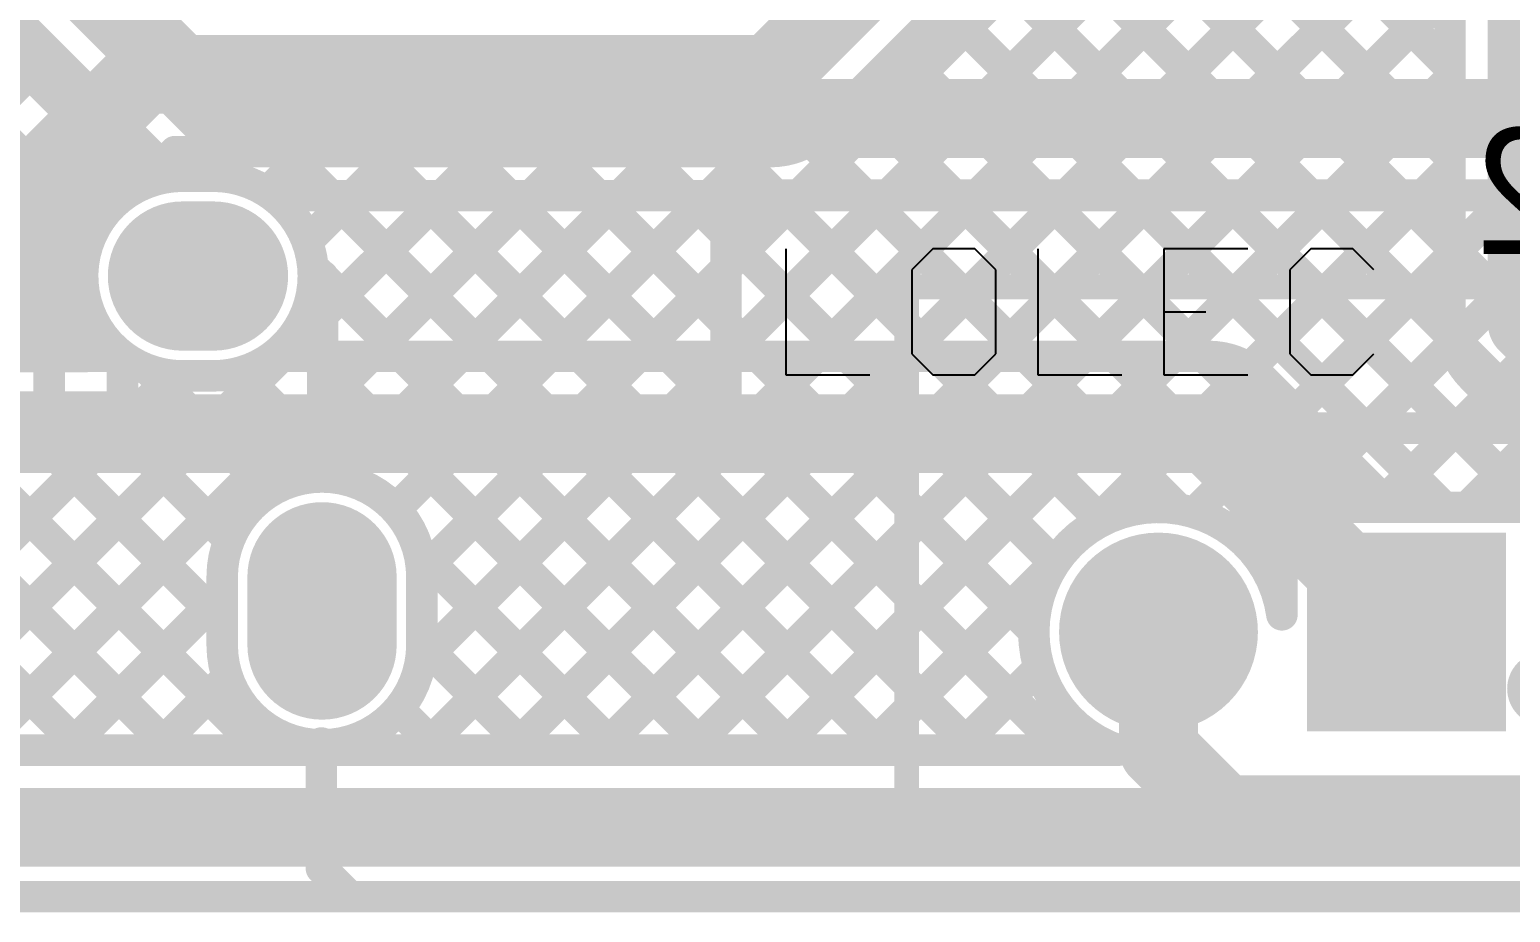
# Model space of a CAD drawing. Header units: millimetres. Extents: x 0.78 to 3.29, y 2.96 to 5.31.
# Drawn here: x 2.093 to 2.5629, y 2.958 to 3.2382 of the extents above; entities that cross this region are included whole.
import ezdxf

# ---------------------------------------------------------------- set-up
doc = ezdxf.new("R2010")
doc.units = ezdxf.units.MM
doc.header["$MEASUREMENT"] = 0
for name, color, linetype in [('BottomLayer', 5, 'Continuous'), ('BottomOverlay', 54, 'Continuous'), ('BottomSolder', 6, 'Continuous'), ('Mechanical2', 216, 'Continuous'), ('MultiLayer', 9, 'Continuous'), ('PadHoleLayer', 156, 'Continuous'), ('TopLayer', 1, 'Continuous'), ('TopOverlay', 2, 'Continuous'), ('TopPaste', 8, 'Continuous'), ('TopSolder', 216, 'Continuous')]:
    doc.layers.add(name, color=color, linetype=linetype)

# ---------------------------------------------------------------- blocks, each defined once
blk = doc.blocks.new('C10418_10')
at = {"layer": 'BottomLayer', "const_width": 0.03937}
for points in [[(-0.10335, 0), (-0.0935, 0)], [(0.0935, 0), (0.10335, 0)], [(-0.1378, -0.09547), (-0.1378, -0.11713)], [(0.1378, -0.09547), (0.1378, -0.11713)]]:
    blk.add_lwpolyline(points, dxfattribs=at)
at = {"layer": 'BottomLayer', "const_width": 0.01969}
for points in [[(-0.11319, 0, 1), (-0.0935, 0, 1)], [(-0.10335, 0, 1), (-0.08366, 0, 1)], [(0.08366, 0, 1), (0.10335, 0, 1)], [(0.0935, 0, 1), (0.11319, 0, 1)], [(-0.14764, -0.09547, 1), (-0.12795, -0.09547, 1)], [(0.12795, -0.09547, 1), (0.14764, -0.09547, 1)], [(-0.14764, -0.11713, 1), (-0.12795, -0.11713, 1)], [(0.12795, -0.11713, 1), (0.14764, -0.11713, 1)]]:
    blk.add_lwpolyline(points, format="xyb", close=True, dxfattribs=at)
at = {"layer": 'BottomSolder', "const_width": 0.04737}
for points in [[(-0.10335, 0), (-0.0935, 0)], [(0.0935, 0), (0.10335, 0)], [(-0.1378, -0.09547), (-0.1378, -0.11713)], [(0.1378, -0.09547), (0.1378, -0.11713)]]:
    blk.add_lwpolyline(points, dxfattribs=at)
at = {"layer": 'BottomSolder', "const_width": 0.02369}
for points in [[(-0.11519, 0, 1), (-0.0915, 0, 1)], [(-0.10535, 0, 1), (-0.08166, 0, 1)], [(0.08166, 0, 1), (0.10535, 0, 1)], [(0.0915, 0, 1), (0.11519, 0, 1)], [(-0.14964, -0.09547, 1), (-0.12595, -0.09547, 1)], [(0.12595, -0.09547, 1), (0.14964, -0.09547, 1)], [(-0.14964, -0.11713, 1), (-0.12595, -0.11713, 1)], [(0.12595, -0.11713, 1), (0.14964, -0.11713, 1)]]:
    blk.add_lwpolyline(points, format="xyb", close=True, dxfattribs=at)
at = {"layer": 'MultiLayer', "const_width": 0.03937}
for points in [[(-0.10335, 0), (-0.0935, 0)], [(0.0935, 0), (0.10335, 0)], [(-0.1378, -0.09547), (-0.1378, -0.11713)], [(0.1378, -0.09547), (0.1378, -0.11713)]]:
    blk.add_lwpolyline(points, dxfattribs=at)
at = {"layer": 'MultiLayer', "const_width": 0.01969}
for points in [[(-0.11319, 0, 1), (-0.0935, 0, 1)], [(-0.10335, 0, 1), (-0.08366, 0, 1)], [(0.08366, 0, 1), (0.10335, 0, 1)], [(0.0935, 0, 1), (0.11319, 0, 1)], [(-0.14764, -0.09547, 1), (-0.12795, -0.09547, 1)], [(0.12795, -0.09547, 1), (0.14764, -0.09547, 1)], [(-0.14764, -0.11713, 1), (-0.12795, -0.11713, 1)], [(0.12795, -0.11713, 1), (0.14764, -0.11713, 1)]]:
    blk.add_lwpolyline(points, format="xyb", close=True, dxfattribs=at)
at = {"layer": 'PadHoleLayer'}
for points, const_width in [([(-0.09523, -0.00812), (-0.10162, -0.00812, -1), (-0.10162, 0.00812), (-0.09523, 0.00812, -1)], 0.00541), ([(0.10162, -0.00812), (0.09523, -0.00812, -1), (0.09523, 0.00812), (0.10162, 0.00812, -1)], 0.00541), ([(-0.14518, -0.11663), (-0.14518, -0.09596, -1), (-0.13041, -0.09596), (-0.13041, -0.11663, -1)], 0.00492), ([(0.13041, -0.11663), (0.13041, -0.09596, -1), (0.14518, -0.09596), (0.14518, -0.11663, -1)], 0.00492)]:
    blk.add_lwpolyline(points, format="xyb", close=True, dxfattribs=dict(at, const_width=const_width))
at = {"layer": 'TopLayer', "const_width": 0.03937}
for points in [[(-0.10335, 0), (-0.0935, 0)], [(0.0935, 0), (0.10335, 0)], [(-0.1378, -0.09547), (-0.1378, -0.11713)], [(0.1378, -0.09547), (0.1378, -0.11713)]]:
    blk.add_lwpolyline(points, dxfattribs=at)
at = {"layer": 'TopLayer', "const_width": 0.01969}
for points in [[(-0.11319, 0, 1), (-0.0935, 0, 1)], [(-0.10335, 0, 1), (-0.08366, 0, 1)], [(0.08366, 0, 1), (0.10335, 0, 1)], [(0.0935, 0, 1), (0.11319, 0, 1)], [(-0.14764, -0.09547, 1), (-0.12795, -0.09547, 1)], [(0.12795, -0.09547, 1), (0.14764, -0.09547, 1)], [(-0.14764, -0.11713, 1), (-0.12795, -0.11713, 1)], [(0.12795, -0.11713, 1), (0.14764, -0.11713, 1)]]:
    blk.add_lwpolyline(points, format="xyb", close=True, dxfattribs=at)
at = {"layer": 'TopLayer'}
for points in [[(-0.05945, -0.02657), (-0.04291, -0.02657), (-0.05945, 0.02657), (-0.04291, 0.02657)], [(-0.03386, -0.02657), (-0.01732, -0.02657), (-0.03386, 0.02657), (-0.01732, 0.02657)], [(-0.00827, -0.02657), (0.00827, -0.02657), (-0.00827, 0.02657), (0.00827, 0.02657)], [(0.01732, -0.02657), (0.03386, -0.02657), (0.01732, 0.02657), (0.03386, 0.02657)], [(0.04291, -0.02657), (0.05945, -0.02657), (0.04291, 0.02657), (0.05945, 0.02657)]]:
    blk.add_solid(points, dxfattribs=at)
at = {"layer": 'TopOverlay'}
for points, const_width in [([(-0.0696, 0.037, 1), (-0.0824, 0.037, 1)], 0.01), ([(-0.0849, 0.037, 1), (-0.0799, 0.037, 1)], 0.005), ([(-0.0721, 0.037, 1), (-0.0671, 0.037, 1)], 0.005), ([(-0.1405, 0, 1), (-0.1355, 0, 1)], 0.005), ([(0.1355, 0, 1), (0.1405, 0, 1)], 0.005), ([(-0.1405, -0.061, 1), (-0.1355, -0.061, 1)], 0.005), ([(0.1355, -0.061, 1), (0.1405, -0.061, 1)], 0.005), ([(-0.1405, -0.14823, 1), (-0.1355, -0.14823, 1)], 0.005), ([(0.13509, -0.14823, 1), (0.14009, -0.14823, 1)], 0.005), ([(-0.1405, -0.1876, 1), (-0.1355, -0.1876, 1)], 0.005), ([(-0.1405, -0.1876, 1), (-0.1355, -0.1876, 1)], 0.005), ([(-0.1405, -0.188, 1), (-0.1355, -0.188, 1)], 0.005), ([(-0.1405, -0.188, 1), (-0.1355, -0.188, 1)], 0.005), ([(0.13509, -0.1876, 1), (0.14009, -0.1876, 1)], 0.005), ([(0.13509, -0.188, 1), (0.14009, -0.188, 1)], 0.005), ([(-0.1495, -0.197, 1), (-0.1445, -0.197, 1)], 0.005), ([(-0.1495, -0.197, 1), (-0.1445, -0.197, 1)], 0.005), ([(0.14409, -0.197, 1), (0.14909, -0.197, 1)], 0.005), ([(0.14409, -0.197, 1), (0.14909, -0.197, 1)], 0.005)]:
    blk.add_lwpolyline(points, format="xyb", close=True, dxfattribs=dict(at, const_width=const_width))
at = {"layer": 'TopOverlay', "const_width": 0.01}
for points in [[(-0.138, -0.061), (-0.138, 0)], [(0.138, -0.061), (0.138, 0)], [(-0.138, -0.1876), (-0.138, -0.14823)], [(0.13759, -0.1876), (0.13759, -0.14823)], [(-0.147, -0.197), (-0.138, -0.188)], [(-0.138, -0.188), (-0.138, -0.1876)], [(0.13759, -0.188), (0.14659, -0.197)], [(-0.147, -0.197), (0.14659, -0.197)]]:
    blk.add_lwpolyline(points, dxfattribs=at)
at = {"layer": 'TopPaste'}
for points in [[(-0.05945, -0.02657), (-0.04291, -0.02657), (-0.05945, 0.02657), (-0.04291, 0.02657)], [(-0.03386, -0.02657), (-0.01732, -0.02657), (-0.03386, 0.02657), (-0.01732, 0.02657)], [(-0.00827, -0.02657), (0.00827, -0.02657), (-0.00827, 0.02657), (0.00827, 0.02657)], [(0.01732, -0.02657), (0.03386, -0.02657), (0.01732, 0.02657), (0.03386, 0.02657)], [(0.04291, -0.02657), (0.05945, -0.02657), (0.04291, 0.02657), (0.05945, 0.02657)]]:
    blk.add_solid(points, dxfattribs=at)
at = {"layer": 'TopSolder', "const_width": 0.04737}
for points in [[(-0.10335, 0), (-0.0935, 0)], [(0.0935, 0), (0.10335, 0)], [(-0.1378, -0.09547), (-0.1378, -0.11713)], [(0.1378, -0.09547), (0.1378, -0.11713)]]:
    blk.add_lwpolyline(points, dxfattribs=at)
at = {"layer": 'TopSolder', "const_width": 0.02369}
for points in [[(-0.11519, 0, 1), (-0.0915, 0, 1)], [(-0.10535, 0, 1), (-0.08166, 0, 1)], [(0.08166, 0, 1), (0.10535, 0, 1)], [(0.0915, 0, 1), (0.11519, 0, 1)], [(-0.14964, -0.09547, 1), (-0.12595, -0.09547, 1)], [(0.12595, -0.09547, 1), (0.14964, -0.09547, 1)], [(-0.14964, -0.11713, 1), (-0.12595, -0.11713, 1)], [(0.12595, -0.11713, 1), (0.14964, -0.11713, 1)]]:
    blk.add_lwpolyline(points, format="xyb", close=True, dxfattribs=at)
at = {"layer": 'TopSolder'}
for points in [[(-0.06345, -0.03057), (-0.03891, -0.03057), (-0.06345, 0.03057), (-0.03891, 0.03057)], [(-0.03786, -0.03057), (-0.01332, -0.03057), (-0.03786, 0.03057), (-0.01332, 0.03057)], [(-0.01227, -0.03057), (0.01227, -0.03057), (-0.01227, 0.03057), (0.01227, 0.03057)], [(0.01332, -0.03057), (0.03786, -0.03057), (0.01332, 0.03057), (0.03786, 0.03057)], [(0.03891, -0.03057), (0.06345, -0.03057), (0.03891, 0.03057), (0.06345, 0.03057)]]:
    blk.add_solid(points, dxfattribs=at)
blk = doc.blocks.new('B2B_PH_K_S_LF__SN__B_15')
at = {"layer": 'BottomLayer', "const_width": 0.02756}
blk.add_lwpolyline([(0.02559, 0, 1), (0.05315, 0, 1)], format="xyb", close=True, dxfattribs=at)
at = {"layer": 'BottomLayer'}
blk.add_solid([(-0.06693, -0.02756), (-0.01181, -0.02756), (-0.06693, 0.02756), (-0.01181, 0.02756)], dxfattribs=at)
at = {"layer": 'BottomOverlay', "const_width": 0.00787}
for points in [[(0.11927, 0.06758), (-0.11614, 0.06758)], [(-0.11614, 0.06758), (-0.11614, -0.10959)], [(0.11927, 0.06758), (0.11927, -0.10959)], [(0.11927, -0.10959), (-0.11614, -0.10959)]]:
    blk.add_lwpolyline(points, dxfattribs=at)
at = {"layer": 'BottomOverlay'}
for points, const_width in [([(-0.11811, 0.06758, 1), (-0.11417, 0.06758, 1)], 0.00394), ([(-0.11811, 0.06758, 1), (-0.11417, 0.06758, 1)], 0.00394), ([(0.1173, 0.06758, 1), (0.12124, 0.06758, 1)], 0.00394), ([(0.1173, 0.06758, 1), (0.12124, 0.06758, 1)], 0.00394), ([(-0.07629, 0.018, 1), (-0.08971, 0.018, 1)], 0.01), ([(-0.09221, 0.018, 1), (-0.08721, 0.018, 1)], 0.005), ([(-0.07879, 0.018, 1), (-0.07379, 0.018, 1)], 0.005), ([(-0.11811, -0.10959, 1), (-0.11417, -0.10959, 1)], 0.00394), ([(-0.11811, -0.10959, 1), (-0.11417, -0.10959, 1)], 0.00394), ([(0.1173, -0.10959, 1), (0.12124, -0.10959, 1)], 0.00394), ([(0.1173, -0.10959, 1), (0.12124, -0.10959, 1)], 0.00394)]:
    blk.add_lwpolyline(points, format="xyb", close=True, dxfattribs=dict(at, const_width=const_width))
at = {"layer": 'BottomSolder', "const_width": 0.03156}
blk.add_lwpolyline([(0.02359, 0, 1), (0.05515, 0, 1)], format="xyb", close=True, dxfattribs=at)
at = {"layer": 'BottomSolder'}
blk.add_solid([(-0.07093, -0.03156), (-0.00781, -0.03156), (-0.07093, 0.03156), (-0.00781, 0.03156)], dxfattribs=at)
at = {"layer": 'MultiLayer', "const_width": 0.02756}
blk.add_lwpolyline([(0.02559, 0, 1), (0.05315, 0, 1)], format="xyb", close=True, dxfattribs=at)
at = {"layer": 'MultiLayer'}
blk.add_solid([(-0.06693, -0.02756), (-0.01181, -0.02756), (-0.06693, 0.02756), (-0.01181, 0.02756)], dxfattribs=at)
at = {"layer": 'PadHoleLayer', "const_width": 0.01575}
for points in [[(-0.04724, 0, 1), (-0.0315, 0, 1)], [(0.0315, 0, 1), (0.04724, 0, 1)]]:
    blk.add_lwpolyline(points, format="xyb", close=True, dxfattribs=at)
at = {"layer": 'TopLayer', "const_width": 0.02756}
blk.add_lwpolyline([(0.02559, 0, 1), (0.05315, 0, 1)], format="xyb", close=True, dxfattribs=at)
at = {"layer": 'TopLayer'}
blk.add_solid([(-0.06693, -0.02756), (-0.01181, -0.02756), (-0.06693, 0.02756), (-0.01181, 0.02756)], dxfattribs=at)
at = {"layer": 'TopSolder', "const_width": 0.03156}
blk.add_lwpolyline([(0.02359, 0, 1), (0.05515, 0, 1)], format="xyb", close=True, dxfattribs=at)
at = {"layer": 'TopSolder'}
blk.add_solid([(-0.07093, -0.03156), (-0.00781, -0.03156), (-0.07093, 0.03156), (-0.00781, 0.03156)], dxfattribs=at)

msp = doc.modelspace()

# ---------------------------------------------------------------- linework, layer by layer
at = {"layer": 'BottomLayer'}
for points, const_width in [([(1.9015, 3.41594), (2.12853, 3.18891)], 0.01), ([(1.9015, 3.38766), (2.11379, 3.17537)], 0.01), ([(1.9015, 3.35938), (2.11174, 3.14914)], 0.01), ([(1.9015, 3.33109), (2.09809, 3.1345)], 0.01), ([(2.11028, 3.25437), (2.15465, 3.21)], 0.025), ([(2.09298, 3.23702), (2.1373, 3.1927)], 0.01), ([(2.00313, 3.1345), (2.09932, 3.23069)], 0.01), ([(2.03141, 3.1345), (2.11346, 3.21654)], 0.01), ([(2.15465, 3.21), (2.683, 3.21)], 0.025), ([(2.0597, 3.1345), (2.1276, 3.2024)], 0.01), ([(2.17015, 3.1855), (2.67498, 3.1855)], 0.01), ([(2.17284, 3.1345), (2.22384, 3.1855)], 0.01), ([(2.18106, 3.17101), (2.19555, 3.1855)], 0.01), ([(2.18851, 3.1855), (2.23951, 3.1345)], 0.01), ([(2.20112, 3.1345), (2.25212, 3.1855)], 0.01), ([(2.2168, 3.1855), (2.2678, 3.1345)], 0.01), ([(2.2294, 3.1345), (2.2804, 3.1855)], 0.01), ([(2.24508, 3.1855), (2.29608, 3.1345)], 0.01), ([(2.25769, 3.1345), (2.30869, 3.1855)], 0.01), ([(2.27337, 3.1855), (2.32437, 3.1345)], 0.01), ([(2.28597, 3.1345), (2.33697, 3.1855)], 0.01), ([(2.30165, 3.1855), (2.35265, 3.1345)], 0.01), ([(2.31426, 3.1345), (2.36526, 3.1855)], 0.01), ([(2.32993, 3.1855), (2.38093, 3.1345)], 0.01), ([(2.34254, 3.1345), (2.39354, 3.1855)], 0.01), ([(2.35822, 3.1855), (2.40922, 3.1345)], 0.01), ([(2.37083, 3.1345), (2.42183, 3.1855)], 0.01), ([(2.3865, 3.1855), (2.4375, 3.1345)], 0.01), ([(2.39911, 3.1345), (2.45011, 3.1855)], 0.01), ([(2.41479, 3.1855), (2.46579, 3.1345)], 0.01), ([(2.42739, 3.1345), (2.47839, 3.1855)], 0.01), ([(2.44307, 3.1855), (2.54201, 3.08656)], 0.01), ([(2.45568, 3.1345), (2.50668, 3.1855)], 0.01), ([(2.47136, 3.1855), (2.64336, 3.0135)], 0.01), ([(2.48014, 3.13068), (2.53496, 3.1855)], 0.01), ([(2.4947, 3.11695), (2.56325, 3.1855)], 0.01), ([(2.49964, 3.1855), (2.67164, 3.0135)], 0.01), ([(2.50884, 3.10281), (2.59153, 3.1855)], 0.01), ([(2.52298, 3.08867), (2.61982, 3.1855)], 0.01), ([(2.52792, 3.1855), (2.69992, 3.0135)], 0.01), ([(2.54916, 3.08656), (2.6481, 3.1855)], 0.01), ([(2.55621, 3.1855), (2.72821, 3.0135)], 0.01), ([(2.18291, 3.16282), (2.21123, 3.1345)], 0.01), ([(2.08798, 3.1345), (2.11001, 3.15653)], 0.01), ([(2.17659, 3.14085), (2.18294, 3.1345)], 0.01), ([(1.9733, 3.1345), (2.1227, 3.1345)], 0.01), ([(2.11627, 3.1345), (2.11923, 3.13746)], 0.01), ([(2.17015, 3.1345), (2.467, 3.1345)], 0.01), ([(2.48435, 3.1273), (2.52509, 3.08656)], 0.01), ([(1.912, 3.11), (2.467, 3.11)], 0.025), ([(2.467, 3.11), (2.53, 3.047)], 0.025), ([(2.52509, 3.08656), (2.56956, 3.08656)], 0.01), ([(2.45126, 3.00974), (2.45126, 3.047)], 0.025), ([(2.45126, 3.00974), (2.472, 2.989)], 0.025), ([(2.472, 2.989), (2.873, 2.989)], 0.025)]:
    msp.add_lwpolyline(points, dxfattribs=dict(at, const_width=const_width))
at = {"layer": 'BottomLayer', "const_width": 0.01}
for points in [[(2.09298, 3.23702, -0.199267), (2.08578, 3.25437)], [(2.09296, 3.23705, -0.198912), (2.08578, 3.25437)], [(2.1227, 3.1345, -0.688653), (2.13853, 3.19155)], [(2.17015, 3.1855, -0.238189), (2.18303, 3.16)], [(2.18303, 3.16, -0.238189), (2.17015, 3.1345)], [(2.467, 3.1345, -0.199267), (2.48435, 3.1273)], [(2.467, 3.1345, -0.198912), (2.48432, 3.12732)]]:
    msp.add_lwpolyline(points, format="xyb", dxfattribs=at)
at = {"layer": 'BottomLayer'}
for points, const_width in [([(2.09046, 3.23705, 1), (2.09546, 3.23705, 1)], 0.005), ([(2.09048, 3.23702, 1), (2.09548, 3.23702, 1)], 0.005), ([(2.09048, 3.23702, 1), (2.09548, 3.23702, 1)], 0.005), ([(2.09682, 3.23069, 1), (2.10182, 3.23069, 1)], 0.005), ([(2.11096, 3.21654, 1), (2.11596, 3.21654, 1)], 0.005), ([(2.1484, 3.21, 1), (2.1609, 3.21, 1)], 0.0125), ([(2.1484, 3.21, 1), (2.1609, 3.21, 1)], 0.0125), ([(2.1251, 3.2024, 1), (2.1301, 3.2024, 1)], 0.005), ([(2.1348, 3.1927, 1), (2.1398, 3.1927, 1)], 0.005), ([(2.13603, 3.19155, 1), (2.14103, 3.19155, 1)], 0.005), ([(2.12603, 3.18891, 1), (2.13103, 3.18891, 1)], 0.005), ([(2.16765, 3.1855, 1), (2.17265, 3.1855, 1)], 0.005), ([(2.16765, 3.1855, 1), (2.17265, 3.1855, 1)], 0.005), ([(2.18601, 3.1855, 1), (2.19101, 3.1855, 1)], 0.005), ([(2.19305, 3.1855, 1), (2.19805, 3.1855, 1)], 0.005), ([(2.2143, 3.1855, 1), (2.2193, 3.1855, 1)], 0.005), ([(2.22134, 3.1855, 1), (2.22634, 3.1855, 1)], 0.005), ([(2.24258, 3.1855, 1), (2.24758, 3.1855, 1)], 0.005), ([(2.24962, 3.1855, 1), (2.25462, 3.1855, 1)], 0.005), ([(2.27087, 3.1855, 1), (2.27587, 3.1855, 1)], 0.005), ([(2.2779, 3.1855, 1), (2.2829, 3.1855, 1)], 0.005), ([(2.29915, 3.1855, 1), (2.30415, 3.1855, 1)], 0.005), ([(2.30619, 3.1855, 1), (2.31119, 3.1855, 1)], 0.005), ([(2.32743, 3.1855, 1), (2.33243, 3.1855, 1)], 0.005), ([(2.33447, 3.1855, 1), (2.33947, 3.1855, 1)], 0.005), ([(2.35572, 3.1855, 1), (2.36072, 3.1855, 1)], 0.005), ([(2.36276, 3.1855, 1), (2.36776, 3.1855, 1)], 0.005), ([(2.384, 3.1855, 1), (2.389, 3.1855, 1)], 0.005), ([(2.39104, 3.1855, 1), (2.39604, 3.1855, 1)], 0.005), ([(2.41229, 3.1855, 1), (2.41729, 3.1855, 1)], 0.005), ([(2.41933, 3.1855, 1), (2.42433, 3.1855, 1)], 0.005), ([(2.44057, 3.1855, 1), (2.44557, 3.1855, 1)], 0.005), ([(2.44761, 3.1855, 1), (2.45261, 3.1855, 1)], 0.005), ([(2.46886, 3.1855, 1), (2.47386, 3.1855, 1)], 0.005), ([(2.47589, 3.1855, 1), (2.48089, 3.1855, 1)], 0.005), ([(2.49714, 3.1855, 1), (2.50214, 3.1855, 1)], 0.005), ([(2.50418, 3.1855, 1), (2.50918, 3.1855, 1)], 0.005), ([(2.52542, 3.1855, 1), (2.53042, 3.1855, 1)], 0.005), ([(2.53246, 3.1855, 1), (2.53746, 3.1855, 1)], 0.005), ([(2.55371, 3.1855, 1), (2.55871, 3.1855, 1)], 0.005), ([(2.56075, 3.1855, 1), (2.56575, 3.1855, 1)], 0.005), ([(2.11129, 3.17537, 1), (2.11629, 3.17537, 1)], 0.005), ([(2.17856, 3.17101, 1), (2.18356, 3.17101, 1)], 0.005), ([(2.18041, 3.16282, 1), (2.18541, 3.16282, 1)], 0.005), ([(2.18053, 3.16, 1), (2.18553, 3.16, 1)], 0.005), ([(2.18053, 3.16, 1), (2.18553, 3.16, 1)], 0.005), ([(2.10751, 3.15653, 1), (2.11251, 3.15653, 1)], 0.005), ([(2.10924, 3.14914, 1), (2.11424, 3.14914, 1)], 0.005), ([(2.17409, 3.14085, 1), (2.17909, 3.14085, 1)], 0.005), ([(2.09559, 3.1345, 1), (2.10059, 3.1345, 1)], 0.005), ([(2.11377, 3.1345, 1), (2.11877, 3.1345, 1)], 0.005), ([(2.11673, 3.13746, 1), (2.12173, 3.13746, 1)], 0.005), ([(2.1202, 3.1345, 1), (2.1252, 3.1345, 1)], 0.005), ([(2.1202, 3.1345, 1), (2.1252, 3.1345, 1)], 0.005), ([(2.16765, 3.1345, 1), (2.17265, 3.1345, 1)], 0.005), ([(2.16765, 3.1345, 1), (2.17265, 3.1345, 1)], 0.005), ([(2.17034, 3.1345, 1), (2.17534, 3.1345, 1)], 0.005), ([(2.18044, 3.1345, 1), (2.18544, 3.1345, 1)], 0.005), ([(2.19862, 3.1345, 1), (2.20362, 3.1345, 1)], 0.005), ([(2.20873, 3.1345, 1), (2.21373, 3.1345, 1)], 0.005), ([(2.2269, 3.1345, 1), (2.2319, 3.1345, 1)], 0.005), ([(2.23701, 3.1345, 1), (2.24201, 3.1345, 1)], 0.005), ([(2.25519, 3.1345, 1), (2.26019, 3.1345, 1)], 0.005), ([(2.2653, 3.1345, 1), (2.2703, 3.1345, 1)], 0.005), ([(2.28347, 3.1345, 1), (2.28847, 3.1345, 1)], 0.005), ([(2.29358, 3.1345, 1), (2.29858, 3.1345, 1)], 0.005), ([(2.31176, 3.1345, 1), (2.31676, 3.1345, 1)], 0.005), ([(2.32187, 3.1345, 1), (2.32687, 3.1345, 1)], 0.005), ([(2.34004, 3.1345, 1), (2.34504, 3.1345, 1)], 0.005), ([(2.35015, 3.1345, 1), (2.35515, 3.1345, 1)], 0.005), ([(2.36833, 3.1345, 1), (2.37333, 3.1345, 1)], 0.005), ([(2.37843, 3.1345, 1), (2.38343, 3.1345, 1)], 0.005), ([(2.39661, 3.1345, 1), (2.40161, 3.1345, 1)], 0.005), ([(2.40672, 3.1345, 1), (2.41172, 3.1345, 1)], 0.005), ([(2.42489, 3.1345, 1), (2.42989, 3.1345, 1)], 0.005), ([(2.435, 3.1345, 1), (2.44, 3.1345, 1)], 0.005), ([(2.45318, 3.1345, 1), (2.45818, 3.1345, 1)], 0.005), ([(2.46329, 3.1345, 1), (2.46829, 3.1345, 1)], 0.005), ([(2.4645, 3.1345, 1), (2.4695, 3.1345, 1)], 0.005), ([(2.4645, 3.1345, 1), (2.4695, 3.1345, 1)], 0.005), ([(2.4645, 3.1345, 1), (2.4695, 3.1345, 1)], 0.005), ([(2.47764, 3.13068, 1), (2.48264, 3.13068, 1)], 0.005), ([(2.48182, 3.12732, 1), (2.48682, 3.12732, 1)], 0.005), ([(2.48185, 3.1273, 1), (2.48685, 3.1273, 1)], 0.005), ([(2.48185, 3.1273, 1), (2.48685, 3.1273, 1)], 0.005), ([(2.46075, 3.11, 1), (2.47325, 3.11, 1)], 0.0125), ([(2.46075, 3.11, 1), (2.47325, 3.11, 1)], 0.0125), ([(2.4922, 3.11695, 1), (2.4972, 3.11695, 1)], 0.005), ([(2.50634, 3.10281, 1), (2.51134, 3.10281, 1)], 0.005), ([(2.52048, 3.08867, 1), (2.52548, 3.08867, 1)], 0.005), ([(2.52259, 3.08656, 1), (2.52759, 3.08656, 1)], 0.005), ([(2.52259, 3.08656, 1), (2.52759, 3.08656, 1)], 0.005), ([(2.53951, 3.08656, 1), (2.54451, 3.08656, 1)], 0.005), ([(2.54666, 3.08656, 1), (2.55166, 3.08656, 1)], 0.005), ([(2.44501, 3.047, 1), (2.45751, 3.047, 1)], 0.0125), ([(2.52375, 3.047, 1), (2.53625, 3.047, 1)], 0.0125), ([(2.44501, 3.00974, 1), (2.45751, 3.00974, 1)], 0.0125), ([(2.44501, 3.00974, 1), (2.45751, 3.00974, 1)], 0.0125), ([(2.46575, 2.989, 1), (2.47825, 2.989, 1)], 0.0125), ([(2.46575, 2.989, 1), (2.47825, 2.989, 1)], 0.0125)]:
    msp.add_lwpolyline(points, format="xyb", close=True, dxfattribs=dict(at, const_width=const_width))
at = {"layer": 'Mechanical2', "const_width": 0.01}
msp.add_lwpolyline([(0.984, 2.963), (3.284, 2.963)], dxfattribs=at)
at = {"layer": 'TopLayer'}
for points, const_width in [([(2.328, 3.224), (2.3935, 3.2895)], 0.025), ([(2.56826, 3.14517), (2.56826, 3.26746)], 0.025), ([(2.21745, 3.06597), (2.41647, 3.265)], 0.01), ([(2.34535, 3.2067), (2.40365, 3.265)], 0.01), ([(2.42014, 3.265), (2.54411, 3.14103)], 0.01), ([(2.21697, 3.03721), (2.43923, 3.25947)], 0.01), ([(2.21754, 3.0095), (2.46482, 3.25678)], 0.01), ([(2.24583, 3.0095), (2.49311, 3.25678)], 0.01), ([(2.27411, 3.0095), (2.52139, 3.25678)], 0.01), ([(2.39775, 3.2591), (2.64736, 3.0095)], 0.01), ([(2.45664, 3.25678), (2.54376, 3.16967)], 0.01), ([(2.48493, 3.25678), (2.54376, 3.19795)], 0.01), ([(2.51321, 3.25678), (2.54376, 3.22624)], 0.01), ([(2.54376, 3.14517), (2.54376, 3.25678)], 0.01), ([(2.30239, 3.0095), (2.54376, 3.25086)], 0.01), ([(2.38361, 3.24496), (2.54201, 3.08656)], 0.01), ([(2.10136, 3.19636), (2.129, 3.224)], 0.025), ([(2.129, 3.224), (2.328, 3.224)], 0.025), ([(2.36947, 3.23082), (2.51373, 3.08656)], 0.01), ([(2.33068, 3.0095), (2.54376, 3.22258)], 0.01), ([(2.35533, 3.21668), (2.49044, 3.08156)], 0.01), ([(2.10136, 3.16), (2.10136, 3.19636)], 0.025), ([(2.34068, 3.20304), (2.45769, 3.08603)], 0.01), ([(2.04784, 3.0095), (2.23784, 3.1995)], 0.01), ([(2.07612, 3.0095), (2.26612, 3.1995)], 0.01), ([(2.12858, 3.18893), (2.13915, 3.1995)], 0.01), ([(2.13915, 3.1995), (2.328, 3.1995)], 0.01), ([(2.14517, 3.19169), (2.15298, 3.1995)], 0.01), ([(2.14623, 3.1995), (2.15417, 3.19156)], 0.01), ([(2.16844, 3.18668), (2.18127, 3.1995)], 0.01), ([(2.17451, 3.1995), (2.36451, 3.0095)], 0.01), ([(2.18106, 3.17101), (2.20955, 3.1995)], 0.01), ([(2.19073, 3.09583), (2.2944, 3.1995)], 0.01), ([(2.2028, 3.1995), (2.3928, 3.0095)], 0.01), ([(2.20914, 3.08595), (2.32269, 3.1995)], 0.01), ([(2.23108, 3.1995), (2.42108, 3.0095)], 0.01), ([(2.25937, 3.1995), (2.4117, 3.04716)], 0.01), ([(2.28765, 3.1995), (2.41829, 3.06886)], 0.01), ([(2.31593, 3.1995), (2.43323, 3.08221)], 0.01), ([(2.1415, 3.19169), (2.15135, 3.19169)], 0.01), ([(2.4295, 3.08004), (2.54376, 3.19429)], 0.01), ([(2.18291, 3.16282), (2.33623, 3.0095)], 0.01), ([(2.46264, 3.08489), (2.54376, 3.16601)], 0.01), ([(2.09918, 3.12343), (2.09918, 3.16)], 0.01), ([(2.56826, 3.14517), (2.66542, 3.048)], 0.025), ([(2.17659, 3.14085), (2.30794, 3.0095)], 0.01), ([(2.12245, 3.11843), (2.12245, 3.13469)], 0.01), ([(2.49259, 3.08656), (2.54465, 3.13862)], 0.01), ([(2.13064, 3.13024), (2.1693, 3.09158)], 0.01), ([(2.01955, 3.0095), (2.13851, 3.12846)], 0.01), ([(2.1415, 3.12831), (2.15135, 3.12831)], 0.01), ([(2.15972, 3.12944), (2.19404, 3.09512)], 0.01), ([(2.55096, 3.12782), (2.64808, 3.0307)], 0.01), ([(1.99803, 3.12143), (2.10995, 3.0095)], 0.01), ([(2.02631, 3.12143), (2.13824, 3.0095)], 0.01), ([(2.0546, 3.12143), (2.16652, 3.0095)], 0.01), ([(2.52088, 3.08656), (2.55655, 3.12223)], 0.01), ([(1.99127, 3.0095), (2.10019, 3.11843)], 0.01), ([(2.07591, 3.11843), (2.12245, 3.11843)], 0.01), ([(2.08588, 3.11843), (2.15411, 3.0502)], 0.01), ([(2.11417, 3.11843), (2.15635, 3.07624)], 0.01), ([(2.54916, 3.08656), (2.57069, 3.10809)], 0.01), ([(2.4801, 3.07407), (2.49044, 3.08441)], 0.01), ([(2.49044, 3.08656), (2.56956, 3.08656)], 0.01), ([(2.49044, 3.08441), (2.49259, 3.08656)], 0.01), ([(2.49044, 3.05246), (2.49044, 3.08656)], 0.01), ([(2.21639, 3.07277), (2.27966, 3.0095)], 0.01), ([(2.35896, 3.0095), (2.41822, 3.06876)], 0.01), ([(2.15411, 3.04287), (2.15411, 3.06453)], 0.01), ([(2.21748, 3.04287), (2.21748, 3.06453)], 0.01), ([(2.1044, 3.0095), (2.15411, 3.05921)], 0.01), ([(2.21748, 3.0434), (2.25138, 3.0095)], 0.01), ([(2.38725, 3.0095), (2.41337, 3.03562)], 0.01), ([(2.13269, 3.0095), (2.15581, 3.03262)], 0.01), ([(2.21008, 3.02252), (2.22309, 3.0095)], 0.01), ([(2.41553, 3.0095), (2.42419, 3.01816)], 0.01), ([(2.16097, 3.0095), (2.16808, 3.01661)], 0.01), ([(1.85615, 3.0095), (2.43866, 3.0095)], 0.01), ([(2.18926, 3.0095), (2.19146, 3.0117)], 0.01), ([(2.19242, 3.01189), (2.19481, 3.0095)], 0.01), ([(1.846, 2.985), (2.75063, 2.985)], 0.025)]:
    msp.add_lwpolyline(points, dxfattribs=dict(at, const_width=const_width))
for points, const_width in [([(2.12275, 3.224, 1), (2.13525, 3.224, 1)], 0.0125), ([(2.12275, 3.224, 1), (2.13525, 3.224, 1)], 0.0125), ([(2.32175, 3.224, 1), (2.33425, 3.224, 1)], 0.0125), ([(2.32175, 3.224, 1), (2.33425, 3.224, 1)], 0.0125), ([(2.36697, 3.23082, 1), (2.37197, 3.23082, 1)], 0.005), ([(2.54126, 3.22624, 1), (2.54626, 3.22624, 1)], 0.005), ([(2.54126, 3.22258, 1), (2.54626, 3.22258, 1)], 0.005), ([(2.35283, 3.21668, 1), (2.35783, 3.21668, 1)], 0.005), ([(2.34282, 3.20668, 1), (2.34782, 3.20668, 1)], 0.005), ([(2.34285, 3.2067, 1), (2.34785, 3.2067, 1)], 0.005), ([(2.34285, 3.2067, 1), (2.34785, 3.2067, 1)], 0.005), ([(2.09511, 3.19636, 1), (2.10761, 3.19636, 1)], 0.0125), ([(2.09511, 3.19636, 1), (2.10761, 3.19636, 1)], 0.0125), ([(2.33818, 3.20304, 1), (2.34318, 3.20304, 1)], 0.005), ([(2.13665, 3.1995, 1), (2.14165, 3.1995, 1)], 0.005), ([(2.13665, 3.1995, 1), (2.14165, 3.1995, 1)], 0.005), ([(2.14373, 3.1995, 1), (2.14873, 3.1995, 1)], 0.005), ([(2.15048, 3.1995, 1), (2.15548, 3.1995, 1)], 0.005), ([(2.17201, 3.1995, 1), (2.17701, 3.1995, 1)], 0.005), ([(2.17877, 3.1995, 1), (2.18377, 3.1995, 1)], 0.005), ([(2.2003, 3.1995, 1), (2.2053, 3.1995, 1)], 0.005), ([(2.20705, 3.1995, 1), (2.21205, 3.1995, 1)], 0.005), ([(2.22858, 3.1995, 1), (2.23358, 3.1995, 1)], 0.005), ([(2.23534, 3.1995, 1), (2.24034, 3.1995, 1)], 0.005), ([(2.25687, 3.1995, 1), (2.26187, 3.1995, 1)], 0.005), ([(2.26362, 3.1995, 1), (2.26862, 3.1995, 1)], 0.005), ([(2.28515, 3.1995, 1), (2.29015, 3.1995, 1)], 0.005), ([(2.2919, 3.1995, 1), (2.2969, 3.1995, 1)], 0.005), ([(2.31343, 3.1995, 1), (2.31843, 3.1995, 1)], 0.005), ([(2.32019, 3.1995, 1), (2.32519, 3.1995, 1)], 0.005), ([(2.3255, 3.1995, 1), (2.3305, 3.1995, 1)], 0.005), ([(2.3255, 3.1995, 1), (2.3305, 3.1995, 1)], 0.005), ([(2.3255, 3.1995, 1), (2.3305, 3.1995, 1)], 0.005), ([(2.54126, 3.19795, 1), (2.54626, 3.19795, 1)], 0.005), ([(2.139, 3.19169, 1), (2.144, 3.19169, 1)], 0.005), ([(2.139, 3.19169, 1), (2.144, 3.19169, 1)], 0.005), ([(2.14267, 3.19169, 1), (2.14767, 3.19169, 1)], 0.005), ([(2.14885, 3.19169, 1), (2.15385, 3.19169, 1)], 0.005), ([(2.14885, 3.19169, 1), (2.15385, 3.19169, 1)], 0.005), ([(2.15167, 3.19156, 1), (2.15667, 3.19156, 1)], 0.005), ([(2.54126, 3.19429, 1), (2.54626, 3.19429, 1)], 0.005), ([(2.12608, 3.18893, 1), (2.13108, 3.18893, 1)], 0.005), ([(2.12608, 3.18893, 1), (2.13108, 3.18893, 1)], 0.005), ([(2.16594, 3.18668, 1), (2.17094, 3.18668, 1)], 0.005), ([(2.09511, 3.16, 1), (2.10761, 3.16, 1)], 0.0125), ([(2.17856, 3.17101, 1), (2.18356, 3.17101, 1)], 0.005), ([(2.54126, 3.16967, 1), (2.54626, 3.16967, 1)], 0.005), ([(2.18041, 3.16282, 1), (2.18541, 3.16282, 1)], 0.005), ([(2.54126, 3.16601, 1), (2.54626, 3.16601, 1)], 0.005), ([(2.09668, 3.16, 1), (2.10168, 3.16, 1)], 0.005), ([(2.18053, 3.16, 1), (2.18553, 3.16, 1)], 0.005), ([(2.18053, 3.16, 1), (2.18553, 3.16, 1)], 0.005), ([(2.56201, 3.14517, 1), (2.57451, 3.14517, 1)], 0.0125), ([(2.56201, 3.14517, 1), (2.57451, 3.14517, 1)], 0.0125), ([(2.54126, 3.14517, 1), (2.54626, 3.14517, 1)], 0.005), ([(2.54126, 3.14517, 1), (2.54626, 3.14517, 1)], 0.005), ([(2.54126, 3.14517, 1), (2.54626, 3.14517, 1)], 0.005), ([(2.17409, 3.14085, 1), (2.17909, 3.14085, 1)], 0.005), ([(2.54161, 3.14103, 1), (2.54661, 3.14103, 1)], 0.005), ([(2.11995, 3.13469, 1), (2.12495, 3.13469, 1)], 0.005), ([(2.11995, 3.13469, 1), (2.12495, 3.13469, 1)], 0.005), ([(2.54215, 3.13862, 1), (2.54715, 3.13862, 1)], 0.005), ([(2.12814, 3.13024, 1), (2.13314, 3.13024, 1)], 0.005), ([(2.13601, 3.12846, 1), (2.14101, 3.12846, 1)], 0.005), ([(2.139, 3.12831, 1), (2.144, 3.12831, 1)], 0.005), ([(2.139, 3.12831, 1), (2.144, 3.12831, 1)], 0.005), ([(2.14885, 3.12831, 1), (2.15385, 3.12831, 1)], 0.005), ([(2.14885, 3.12831, 1), (2.15385, 3.12831, 1)], 0.005), ([(2.15722, 3.12944, 1), (2.16222, 3.12944, 1)], 0.005), ([(2.54843, 3.12784, 1), (2.55343, 3.12784, 1)], 0.005), ([(2.54846, 3.12782, 1), (2.55346, 3.12782, 1)], 0.005), ([(2.54846, 3.12782, 1), (2.55346, 3.12782, 1)], 0.005), ([(2.09668, 3.12343, 1), (2.10168, 3.12343, 1)], 0.005), ([(2.55405, 3.12223, 1), (2.55905, 3.12223, 1)], 0.005), ([(2.09769, 3.11843, 1), (2.10269, 3.11843, 1)], 0.005), ([(2.11167, 3.11843, 1), (2.11667, 3.11843, 1)], 0.005), ([(2.11995, 3.11843, 1), (2.12495, 3.11843, 1)], 0.005), ([(2.11995, 3.11843, 1), (2.12495, 3.11843, 1)], 0.005), ([(2.18823, 3.09583, 1), (2.19323, 3.09583, 1)], 0.005), ([(2.19154, 3.09512, 1), (2.19654, 3.09512, 1)], 0.005), ([(2.1668, 3.09158, 1), (2.1718, 3.09158, 1)], 0.005), ([(2.20664, 3.08595, 1), (2.21164, 3.08595, 1)], 0.005), ([(2.45519, 3.08603, 1), (2.46019, 3.08603, 1)], 0.005), ([(2.46014, 3.08489, 1), (2.46514, 3.08489, 1)], 0.005), ([(2.48794, 3.08656, 1), (2.49294, 3.08656, 1)], 0.005), ([(2.48794, 3.08656, 1), (2.49294, 3.08656, 1)], 0.005), ([(2.48794, 3.08441, 1), (2.49294, 3.08441, 1)], 0.005), ([(2.48794, 3.08441, 1), (2.49294, 3.08441, 1)], 0.005), ([(2.49009, 3.08656, 1), (2.49509, 3.08656, 1)], 0.005), ([(2.49009, 3.08656, 1), (2.49509, 3.08656, 1)], 0.005), ([(2.51123, 3.08656, 1), (2.51623, 3.08656, 1)], 0.005), ([(2.51838, 3.08656, 1), (2.52338, 3.08656, 1)], 0.005), ([(2.53951, 3.08656, 1), (2.54451, 3.08656, 1)], 0.005), ([(2.54666, 3.08656, 1), (2.55166, 3.08656, 1)], 0.005), ([(2.427, 3.08004, 1), (2.432, 3.08004, 1)], 0.005), ([(2.43073, 3.08221, 1), (2.43573, 3.08221, 1)], 0.005), ([(2.48794, 3.08156, 1), (2.49294, 3.08156, 1)], 0.005), ([(2.15385, 3.07624, 1), (2.15885, 3.07624, 1)], 0.005), ([(2.4776, 3.07407, 1), (2.4826, 3.07407, 1)], 0.005), ([(2.21389, 3.07277, 1), (2.21889, 3.07277, 1)], 0.005), ([(2.41572, 3.06876, 1), (2.42072, 3.06876, 1)], 0.005), ([(2.41579, 3.06886, 1), (2.42079, 3.06886, 1)], 0.005), ([(2.15161, 3.06453, 1), (2.15661, 3.06453, 1)], 0.005), ([(2.15161, 3.06453, 1), (2.15661, 3.06453, 1)], 0.005), ([(2.21495, 3.06597, 1), (2.21995, 3.06597, 1)], 0.005), ([(2.21498, 3.06453, 1), (2.21998, 3.06453, 1)], 0.005), ([(2.21498, 3.06453, 1), (2.21998, 3.06453, 1)], 0.005), ([(2.15161, 3.05921, 1), (2.15661, 3.05921, 1)], 0.005), ([(2.15161, 3.0502, 1), (2.15661, 3.0502, 1)], 0.005), ([(2.48794, 3.05246, 1), (2.49294, 3.05246, 1)], 0.005), ([(2.48794, 3.05246, 1), (2.49294, 3.05246, 1)], 0.005), ([(2.4092, 3.04716, 1), (2.4142, 3.04716, 1)], 0.005), ([(2.15161, 3.04287, 1), (2.15661, 3.04287, 1)], 0.005), ([(2.15161, 3.04287, 1), (2.15661, 3.04287, 1)], 0.005), ([(2.21498, 3.0434, 1), (2.21998, 3.0434, 1)], 0.005), ([(2.21498, 3.04287, 1), (2.21998, 3.04287, 1)], 0.005), ([(2.21498, 3.04287, 1), (2.21998, 3.04287, 1)], 0.005), ([(2.21447, 3.03721, 1), (2.21947, 3.03721, 1)], 0.005), ([(2.41087, 3.03562, 1), (2.41587, 3.03562, 1)], 0.005), ([(2.15331, 3.03262, 1), (2.15831, 3.03262, 1)], 0.005), ([(2.20758, 3.02252, 1), (2.21258, 3.02252, 1)], 0.005), ([(2.42169, 3.01816, 1), (2.42669, 3.01816, 1)], 0.005), ([(2.16558, 3.01661, 1), (2.17058, 3.01661, 1)], 0.005), ([(2.1019, 3.0095, 1), (2.1069, 3.0095, 1)], 0.005), ([(2.10745, 3.0095, 1), (2.11245, 3.0095, 1)], 0.005), ([(2.13019, 3.0095, 1), (2.13519, 3.0095, 1)], 0.005), ([(2.13574, 3.0095, 1), (2.14074, 3.0095, 1)], 0.005), ([(2.15847, 3.0095, 1), (2.16347, 3.0095, 1)], 0.005), ([(2.16402, 3.0095, 1), (2.16902, 3.0095, 1)], 0.005), ([(2.18676, 3.0095, 1), (2.19176, 3.0095, 1)], 0.005), ([(2.18896, 3.0117, 1), (2.19396, 3.0117, 1)], 0.005), ([(2.18992, 3.01189, 1), (2.19492, 3.01189, 1)], 0.005), ([(2.19231, 3.0095, 1), (2.19731, 3.0095, 1)], 0.005), ([(2.21504, 3.0095, 1), (2.22004, 3.0095, 1)], 0.005), ([(2.22059, 3.0095, 1), (2.22559, 3.0095, 1)], 0.005), ([(2.24333, 3.0095, 1), (2.24833, 3.0095, 1)], 0.005), ([(2.24888, 3.0095, 1), (2.25388, 3.0095, 1)], 0.005), ([(2.27161, 3.0095, 1), (2.27661, 3.0095, 1)], 0.005), ([(2.27716, 3.0095, 1), (2.28216, 3.0095, 1)], 0.005), ([(2.29989, 3.0095, 1), (2.30489, 3.0095, 1)], 0.005), ([(2.30544, 3.0095, 1), (2.31044, 3.0095, 1)], 0.005), ([(2.32818, 3.0095, 1), (2.33318, 3.0095, 1)], 0.005), ([(2.33373, 3.0095, 1), (2.33873, 3.0095, 1)], 0.005), ([(2.35646, 3.0095, 1), (2.36146, 3.0095, 1)], 0.005), ([(2.36201, 3.0095, 1), (2.36701, 3.0095, 1)], 0.005), ([(2.38475, 3.0095, 1), (2.38975, 3.0095, 1)], 0.005), ([(2.3903, 3.0095, 1), (2.3953, 3.0095, 1)], 0.005), ([(2.41303, 3.0095, 1), (2.41803, 3.0095, 1)], 0.005), ([(2.41858, 3.0095, 1), (2.42358, 3.0095, 1)], 0.005), ([(2.43616, 3.0095, 1), (2.44116, 3.0095, 1)], 0.005), ([(2.43616, 3.0095, 1), (2.44116, 3.0095, 1)], 0.005)]:
    msp.add_lwpolyline(points, format="xyb", close=True, dxfattribs=dict(at, const_width=const_width))
at = {"layer": 'TopLayer', "const_width": 0.01}
for points in [[(2.34535, 3.2067, -0.199267), (2.328, 3.1995)], [(2.34532, 3.20668, -0.198912), (2.328, 3.1995)], [(2.12858, 3.18893, -0.10546), (2.1415, 3.19169)], [(2.15135, 3.19169, -0.414214), (2.18303, 3.16)], [(2.18303, 3.16, -0.414214), (2.15135, 3.12831)], [(2.55096, 3.12782, -0.199267), (2.54376, 3.14517)], [(2.55093, 3.12784, -0.198912), (2.54376, 3.14517)], [(2.1415, 3.12831, -0.162725), (2.12245, 3.13469)], [(2.15411, 3.06453, -1), (2.21748, 3.06453)], [(2.43866, 3.0095, -1.794903), (2.49044, 3.05246)], [(2.21748, 3.04287, -1), (2.15411, 3.04287)]]:
    msp.add_lwpolyline(points, format="xyb", dxfattribs=at)
at = {"layer": 'TopOverlay'}
for p, q in [((2.333, 3.16868), (2.333, 3.12869)), ((2.37965, 3.16868), (2.37299, 3.16202)), ((2.39298, 3.16868), (2.37965, 3.16868)), ((2.39965, 3.16202), (2.39298, 3.16868)), ((2.41297, 3.16868), (2.41297, 3.12869)), ((2.47962, 3.16868), (2.45296, 3.16868)), ((2.45296, 3.16868), (2.45296, 3.12869)), ((2.49961, 3.16868), (2.49295, 3.16202)), ((2.51294, 3.16868), (2.49961, 3.16868)), ((2.51961, 3.16202), (2.51294, 3.16868)), ((2.37299, 3.16202), (2.37299, 3.13536)), ((2.39965, 3.13536), (2.39965, 3.16202)), ((2.49295, 3.16202), (2.49295, 3.13536)), ((2.45296, 3.14869), (2.46629, 3.14869)), ((2.37299, 3.13536), (2.37965, 3.12869)), ((2.39298, 3.12869), (2.39965, 3.13536)), ((2.49295, 3.13536), (2.49961, 3.12869)), ((2.51294, 3.12869), (2.51961, 3.13536)), ((2.333, 3.12869), (2.35966, 3.12869)), ((2.37965, 3.12869), (2.39298, 3.12869)), ((2.41297, 3.12869), (2.43963, 3.12869)), ((2.45296, 3.12869), (2.47962, 3.12869)), ((2.49961, 3.12869), (2.51294, 3.12869))]:
    msp.add_line(p, q, dxfattribs=at)
at = {"layer": 'TopOverlay', "const_width": 0.01}
for points in [[(2.314, 3.17469), (2.325, 3.18569)], [(2.325, 3.18569), (3.007, 3.18569)], [(2.314, 3.11869), (2.314, 3.17469)], [(2.314, 3.11869), (2.321, 3.11169)], [(2.321, 3.11169), (3.011, 3.11169)]]:
    msp.add_lwpolyline(points, dxfattribs=at)
at = {"layer": 'TopOverlay', "const_width": 0.005}
for points in [[(2.3225, 3.18569, 1), (2.3275, 3.18569, 1)], [(2.3225, 3.18569, 1), (2.3275, 3.18569, 1)], [(2.3115, 3.17469, 1), (2.3165, 3.17469, 1)], [(2.3115, 3.17469, 1), (2.3165, 3.17469, 1)], [(2.3115, 3.11869, 1), (2.3165, 3.11869, 1)], [(2.3115, 3.11869, 1), (2.3165, 3.11869, 1)], [(2.3185, 3.11169, 1), (2.3235, 3.11169, 1)], [(2.3185, 3.11169, 1), (2.3235, 3.11169, 1)]]:
    msp.add_lwpolyline(points, format="xyb", close=True, dxfattribs=at)

# ---------------------------------------------------------------- block references
for name, p, rotation in [('C10418_10', (2.048, 3.16), 360), ('B2B_PH_K_S_LF__SN__B_15', (2.49063, 3.047), 180)]:
    msp.add_blockref(name, p, dxfattribs=dict(rotation=rotation))

# ---------------------------------------------------------------- texts
at = {"layer": 'BottomOverlay', "text_generation_flag": 2}
msp.add_text('J2', height=0.04, dxfattribs=at).set_placement((2.60826, 3.167))

doc.saveas('drawing.dxf')
